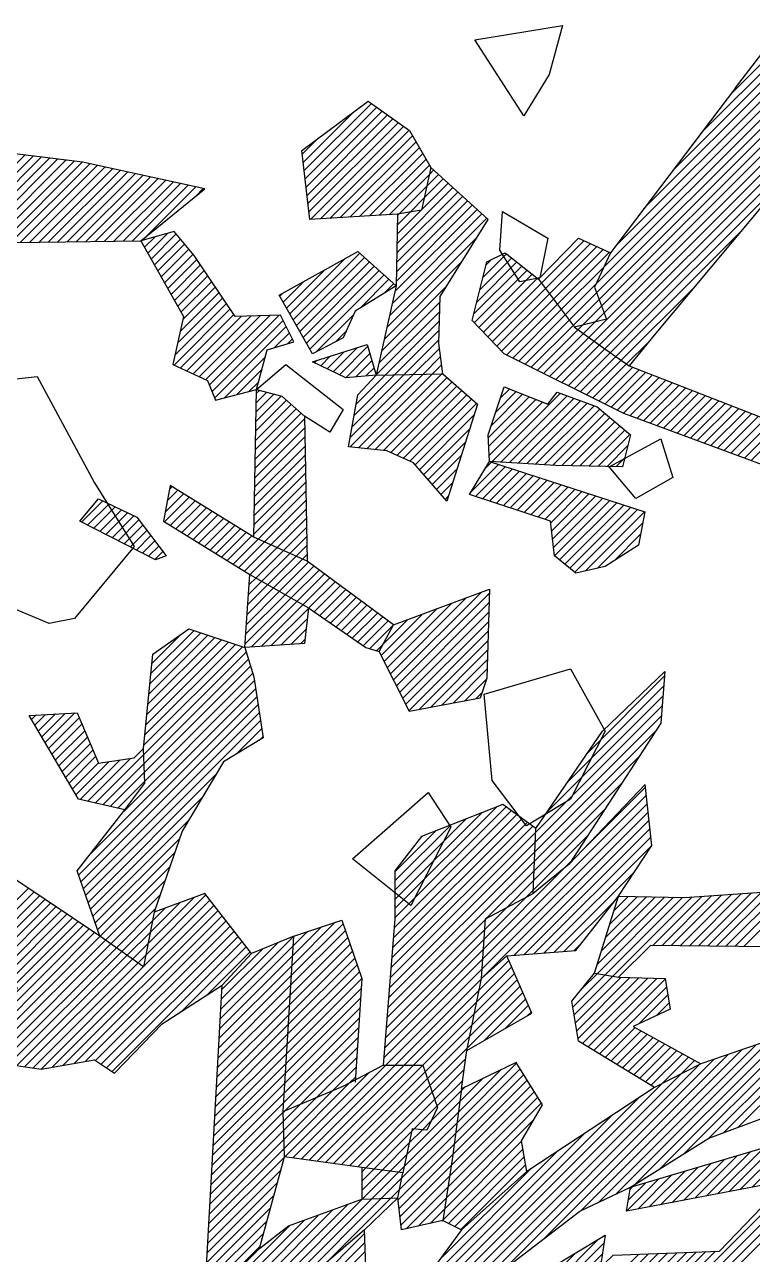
# Model space of a CAD drawing. Header units: metres. Extents: x 1.93 to 3.41, y -19.08 to -16.26.
# Drawn here: x 2.4625 to 2.7418, y -18.4126 to -17.9404 of the extents above; entities that cross this region are included whole.
import ezdxf

# ---------------------------------------------------------------- set-up
doc = ezdxf.new("R2010")
doc.units = ezdxf.units.M
doc.header["$LTSCALE"] = 25
doc.header["$MEASUREMENT"] = 0
doc.layers.get('0').update_dxf_attribs({"linetype": 'CONTINUOUS'})
for name, color, linetype in [('KNOCHEN', 2, 'CONTINUOUS'), ('KNOCHENSCHRAFF', 2, 'CONTINUOUS'), ('STEINE', 4, 'CONTINUOUS')]:
    doc.layers.add(name, color=color, linetype=linetype)

# ---------------------------------------------------------------- blocks, each defined once
blk = doc.blocks.new('*X5')
at = {"color": 0}
for p, q in [((256.976, -1799.644), (259.559, -1797.061)), ((256.939, -1799.327), (258.87, -1797.396)), ((257.013, -1799.961), (259.765, -1797.208)), ((257.049, -1800.278), (259.972, -1797.355)), ((257.086, -1800.595), (260.179, -1797.502)), ((257.122, -1800.912), (260.386, -1797.648)), ((257.159, -1801.229), (260.593, -1797.795)), ((257.224, -1801.517), (260.8, -1797.942)), ((256.903, -1799.01), (257.51, -1798.403)), ((257.6, -1801.494), (261.006, -1798.089)), ((257.977, -1801.472), (261.14, -1798.308)), ((258.353, -1801.449), (261.269, -1798.533)), ((258.73, -1801.426), (261.397, -1798.758)), ((259.106, -1801.403), (261.526, -1798.983)), ((242.884, -1802.422), (246.257, -1799.05)), ((243.241, -1802.419), (246.571, -1799.089)), ((243.597, -1802.416), (246.885, -1799.128)), ((243.954, -1802.413), (247.2, -1799.167)), ((244.311, -1802.41), (247.514, -1799.207)), ((244.667, -1802.407), (247.828, -1799.246)), ((245.024, -1802.404), (248.143, -1799.285)), ((245.381, -1802.401), (248.457, -1799.324)), ((245.737, -1802.397), (248.748, -1799.387)), ((246.094, -1802.394), (249.038, -1799.45)), ((259.482, -1801.38), (261.655, -1799.208)), ((259.859, -1801.357), (261.783, -1799.433)), ((246.451, -1802.391), (249.329, -1799.513)), ((246.807, -1802.388), (249.619, -1799.576)), ((247.165, -1802.384), (249.91, -1799.639)), ((247.524, -1802.379), (250.2, -1799.702)), ((247.882, -1802.374), (250.491, -1799.766)), ((248.24, -1802.369), (250.781, -1799.829)), ((248.599, -1802.365), (251.071, -1799.892)), ((260.235, -1801.335), (261.78, -1799.789)), ((261.681, -1800.242), (262.13, -1799.793)), ((261.78, -1799.789), (261.945, -1799.625)), ((248.957, -1802.36), (251.362, -1799.955)), ((249.315, -1802.355), (251.652, -1800.018)), ((249.674, -1802.35), (251.943, -1800.081)), ((250.032, -1802.346), (252.233, -1800.144)), ((250.39, -1802.341), (252.524, -1800.207)), ((250.913, -1802.171), (252.814, -1800.27)), ((252.801, -1800.637), (253.105, -1800.334)), ((260.541, -1802.443), (262.686, -1800.298)), ((260.618, -1801.305), (261.681, -1800.242)), ((261.484, -1801.147), (262.501, -1800.13)), ((261.582, -1800.694), (262.315, -1799.961)), ((260.521, -1803.524), (263.243, -1800.802)), ((260.527, -1803.164), (263.057, -1800.634)), ((260.534, -1802.803), (262.872, -1800.466)), ((261.042, -1801.235), (261.582, -1800.694)), ((260.36, -1804.745), (263.799, -1801.307)), ((260.462, -1804.29), (263.613, -1801.138)), ((260.514, -1803.884), (263.428, -1800.97)), ((260.547, -1802.083), (261.467, -1801.164)), ((260.554, -1801.723), (261.042, -1801.235)), ((260.561, -1801.363), (260.618, -1801.305)), ((261.467, -1801.164), (261.484, -1801.147)), ((260.258, -1805.201), (263.984, -1801.475)), ((250.851, -1802.587), (251.254, -1802.184)), ((250.978, -1802.814), (251.745, -1802.047)), ((251.105, -1803.04), (252.068, -1802.077)), ((251.232, -1803.267), (252.229, -1802.27)), ((260.156, -1805.656), (263.605, -1802.207)), ((250.724, -1802.361), (250.763, -1802.322)), ((251.359, -1803.493), (252.389, -1802.463)), ((251.486, -1803.72), (252.55, -1802.656)), ((251.613, -1803.946), (252.711, -1802.849)), ((251.741, -1804.172), (252.858, -1803.055)), ((256.425, -1805.144), (258.566, -1803.004)), ((256.554, -1805.37), (259.109, -1802.815)), ((256.682, -1805.595), (259.295, -1802.982)), ((256.81, -1805.821), (259.482, -1803.149)), ((260.054, -1806.112), (263.027, -1803.139)), ((251.868, -1804.399), (253, -1803.266)), ((251.995, -1804.625), (253.142, -1803.478)), ((252.122, -1804.852), (253.285, -1803.689)), ((256.297, -1804.919), (257.763, -1803.453)), ((256.938, -1806.046), (259.668, -1803.316)), ((257.066, -1806.272), (259.855, -1803.483)), ((257.194, -1806.497), (260.041, -1803.65)), ((252.249, -1805.078), (253.427, -1803.9)), ((252.318, -1805.363), (253.57, -1804.111)), ((256.169, -1804.694), (256.961, -1803.902)), ((259.122, -1804.922), (260.227, -1803.817)), ((259.952, -1806.567), (262.449, -1804.071)), ((260.036, -1804.362), (260.414, -1803.984)), ((252.116, -1806.272), (253.854, -1804.534)), ((252.217, -1805.818), (253.712, -1804.322)), ((256.041, -1804.468), (256.158, -1804.351)), ((251.987, -1807.108), (254.139, -1804.956)), ((252.015, -1806.727), (253.997, -1804.745)), ((259.748, -1807.478), (262.179, -1805.048)), ((259.85, -1807.023), (262.19, -1804.684)), ((252.229, -1807.219), (254.281, -1805.167)), ((252.471, -1807.331), (254.563, -1805.239)), ((252.713, -1807.443), (254.927, -1805.228)), ((252.955, -1807.554), (255.292, -1805.218)), ((253.197, -1807.666), (255.656, -1805.207)), ((253.336, -1807.88), (256.02, -1805.196)), ((253.437, -1808.133), (256.172, -1805.398)), ((257.451, -1806.593), (258.867, -1805.178)), ((260.096, -1807.484), (262.169, -1805.411)), ((253.538, -1808.385), (256.29, -1805.634)), ((255.839, -1806.438), (256.407, -1805.87)), ((258.191, -1806.207), (258.578, -1805.82)), ((260.457, -1807.477), (262.158, -1805.775)), ((256.344, -1806.286), (256.525, -1806.105)), ((258.094, -1807.365), (259.027, -1806.432)), ((258.333, -1807.479), (259.413, -1806.399)), ((260.818, -1807.47), (262.148, -1806.139)), ((261.178, -1807.463), (262.171, -1806.47)), ((253.901, -1808.376), (255.489, -1806.788)), ((257.378, -1807.021), (257.474, -1806.924)), ((257.616, -1807.135), (257.992, -1806.76)), ((257.855, -1807.25), (258.509, -1806.596)), ((258.572, -1807.594), (259.496, -1806.671)), ((258.96, -1807.56), (259.578, -1806.942)), ((261.539, -1807.455), (262.212, -1806.783)), ((254.377, -1808.253), (255.36, -1807.27)), ((258.735, -1809.906), (261.178, -1807.463)), ((258.74, -1810.255), (261.539, -1807.455)), ((258.812, -1809.475), (260.818, -1807.47)), ((258.89, -1809.044), (260.457, -1807.477)), ((258.967, -1808.613), (260.096, -1807.484)), ((259.06, -1810.288), (261.9, -1807.448)), ((259.347, -1807.526), (259.661, -1807.213)), ((259.381, -1810.321), (262.261, -1807.441)), ((259.734, -1807.492), (259.743, -1807.484)), ((261.9, -1807.448), (262.253, -1807.095)), ((262.261, -1807.441), (262.294, -1807.408)), ((254.854, -1808.13), (255.232, -1807.753)), ((259.701, -1810.354), (262.466, -1807.589)), ((260.021, -1810.387), (262.654, -1807.755)), ((260.297, -1810.465), (262.841, -1807.921)), ((255.13, -1809.269), (256.096, -1808.302)), ((255.136, -1808.909), (255.816, -1808.228)), ((255.142, -1808.549), (255.537, -1808.155)), ((255.149, -1808.189), (255.257, -1808.081)), ((260.541, -1810.575), (263.029, -1808.087)), ((260.785, -1810.685), (263.217, -1808.253)), ((261.029, -1810.794), (263.404, -1808.419)), ((255.11, -1810.349), (256.668, -1808.791)), ((255.117, -1809.989), (256.48, -1808.625)), ((255.123, -1809.629), (256.292, -1808.459)), ((261.24, -1810.936), (263.592, -1808.585)), ((255.097, -1811.069), (256.991, -1809.175)), ((255.104, -1810.709), (256.856, -1808.957)), ((261.404, -1811.126), (263.491, -1809.039)), ((255.091, -1811.429), (256.997, -1809.522)), ((261.568, -1811.316), (263.329, -1809.555)), ((255.078, -1812.149), (257.01, -1810.217)), ((255.084, -1811.789), (257.004, -1809.869)), ((261.731, -1811.506), (263.166, -1810.071)), ((255.072, -1812.509), (257.017, -1810.564)), ((261.895, -1811.695), (263.004, -1810.587)), ((255.059, -1813.229), (257.029, -1811.258)), ((255.065, -1812.869), (257.023, -1810.911)), ((262.059, -1811.885), (262.841, -1811.103)), ((255.052, -1813.589), (257.036, -1811.605)), ((262.223, -1812.075), (262.678, -1811.619)), ((251.619, -1813.132), (252.568, -1812.184)), ((251.644, -1812.754), (252.35, -1812.048)), ((251.724, -1812.32), (252.131, -1811.913)), ((251.805, -1811.887), (251.913, -1811.778)), ((255.205, -1813.789), (257.042, -1811.952)), ((262.386, -1812.265), (262.516, -1812.135)), ((248.429, -1813.141), (249.248, -1812.322)), ((248.663, -1813.26), (249.486, -1812.437)), ((248.897, -1813.379), (249.725, -1812.552)), ((249.132, -1813.499), (249.963, -1812.667)), ((251.838, -1813.267), (252.787, -1812.319)), ((252.057, -1813.402), (253.005, -1812.454)), ((252.276, -1813.536), (253.223, -1812.589)), ((255.449, -1813.899), (257.049, -1812.299)), ((255.693, -1814.009), (257.055, -1812.647)), ((249.366, -1813.618), (250.202, -1812.782)), ((249.601, -1813.737), (250.44, -1812.897)), ((249.835, -1813.856), (250.635, -1813.056)), ((252.495, -1813.671), (253.442, -1812.724)), ((252.714, -1813.806), (253.66, -1812.859)), ((252.933, -1813.94), (253.879, -1812.995)), ((253.152, -1814.075), (254.097, -1813.13)), ((255.937, -1814.118), (257.061, -1812.994)), ((250.069, -1813.975), (250.788, -1813.257)), ((250.304, -1814.095), (250.94, -1813.458)), ((253.371, -1814.21), (254.315, -1813.265)), ((253.589, -1814.344), (254.534, -1813.4)), ((253.808, -1814.479), (254.752, -1813.535)), ((256.181, -1814.228), (257.068, -1813.341)), ((250.538, -1814.214), (251.093, -1813.659)), ((250.772, -1814.333), (251.245, -1813.86)), ((251.007, -1814.452), (251.398, -1814.061)), ((254.027, -1814.614), (254.971, -1813.67)), ((254.246, -1814.748), (255.205, -1813.789)), ((254.465, -1814.883), (255.449, -1813.899)), ((254.684, -1815.018), (255.693, -1814.009)), ((256.424, -1814.338), (257.074, -1813.688)), ((256.668, -1814.448), (257.081, -1814.035)), ((251.241, -1814.571), (251.55, -1814.262)), ((254.903, -1815.152), (255.937, -1814.118)), ((255.128, -1815.28), (256.181, -1814.228)), ((255.354, -1815.408), (256.424, -1814.338)), ((255.579, -1815.536), (256.668, -1814.448)), ((255.805, -1815.664), (256.912, -1814.557)), ((256.912, -1814.557), (257.087, -1814.382)), ((256.03, -1815.793), (257.145, -1814.678)), ((256.256, -1815.921), (257.349, -1814.828)), ((256.481, -1816.049), (257.552, -1814.978)), ((254.841, -1815.922), (255.354, -1815.408)), ((254.868, -1815.54), (255.128, -1815.28)), ((254.896, -1815.159), (254.903, -1815.152)), ((256.707, -1816.177), (257.755, -1815.128)), ((256.932, -1816.305), (257.959, -1815.278)), ((257.157, -1816.434), (258.162, -1815.428)), ((254.73, -1817.446), (256.256, -1815.921)), ((254.758, -1817.065), (256.03, -1815.793)), ((254.785, -1816.684), (255.805, -1815.664)), ((254.813, -1816.303), (255.579, -1815.536)), ((257.365, -1816.579), (258.366, -1815.579)), ((257.573, -1816.725), (258.569, -1815.729)), ((257.781, -1816.87), (258.772, -1815.879)), ((260.405, -1819.196), (263.776, -1815.825)), ((260.524, -1819.43), (264.08, -1815.874)), ((254.702, -1817.828), (256.481, -1816.049)), ((254.944, -1817.939), (256.707, -1816.177)), ((255.323, -1817.914), (256.932, -1816.305)), ((255.702, -1817.889), (257.14, -1816.451)), ((257.99, -1817.015), (258.976, -1816.029)), ((258.198, -1817.16), (259.179, -1816.179)), ((258.406, -1817.306), (259.383, -1816.329)), ((260.046, -1818.495), (262.078, -1816.462)), ((260.165, -1818.729), (262.644, -1816.25)), ((260.285, -1818.963), (263.21, -1816.038)), ((260.644, -1819.664), (264.069, -1816.239)), ((256.081, -1817.864), (257.096, -1816.848)), ((258.614, -1817.451), (259.586, -1816.48)), ((258.823, -1817.596), (259.789, -1816.63)), ((259.031, -1817.742), (259.993, -1816.78)), ((259.239, -1817.887), (260.196, -1816.93)), ((259.926, -1818.261), (261.513, -1816.674)), ((260, -1817.833), (260.947, -1816.887)), ((260.763, -1819.898), (264.059, -1816.603)), ((251.059, -1819.35), (253.012, -1817.396)), ((251.097, -1818.958), (252.747, -1817.308)), ((256.459, -1817.838), (257.052, -1817.246)), ((259.481, -1817.999), (260.4, -1817.08)), ((260.883, -1820.132), (264.048, -1816.968)), ((261.003, -1820.366), (264.037, -1817.332)), ((250.866, -1821.311), (254.338, -1817.838)), ((250.904, -1820.919), (254.073, -1817.75)), ((250.943, -1820.527), (253.808, -1817.661)), ((250.981, -1820.134), (253.543, -1817.573)), ((251.02, -1819.742), (253.278, -1817.485)), ((251.136, -1818.566), (252.248, -1817.454)), ((256.838, -1817.813), (257.008, -1817.644)), ((259.753, -1818.08), (260, -1817.833)), ((261.385, -1820.337), (264.026, -1817.696)), ((250.822, -1822.061), (254.749, -1818.134)), ((250.827, -1821.703), (254.604, -1817.926)), ((261.821, -1820.255), (264.015, -1818.061)), ((250.836, -1822.401), (254.835, -1818.402)), ((250.849, -1822.742), (254.92, -1818.67)), ((262.257, -1820.173), (264.004, -1818.425)), ((262.692, -1820.091), (263.993, -1818.79)), ((250.049, -1824.249), (255.073, -1819.225)), ((250.862, -1823.082), (255.006, -1818.939)), ((263.128, -1820.008), (263.971, -1819.165)), ((248.777, -1825.874), (255.119, -1819.532)), ((263.564, -1819.926), (263.795, -1819.695)), ((248.316, -1826.689), (255.166, -1819.839)), ((248.407, -1826.951), (255.213, -1820.146)), ((246.513, -1820.713), (246.681, -1820.546)), ((246.644, -1820.936), (247.055, -1820.525)), ((246.775, -1821.159), (247.429, -1820.504)), ((246.906, -1821.381), (247.804, -1820.484)), ((247.037, -1821.604), (248.178, -1820.463)), ((247.168, -1821.827), (248.343, -1820.652)), ((248.498, -1827.214), (255.259, -1820.453)), ((247.298, -1822.049), (248.448, -1820.9)), ((247.429, -1822.272), (248.552, -1821.149)), ((248.589, -1827.476), (255.306, -1820.759)), ((254.367, -1822.052), (255.353, -1821.066)), ((247.56, -1822.495), (248.657, -1821.398)), ((247.691, -1822.718), (248.762, -1821.647)), ((255.251, -1821.521), (255.4, -1821.373)), ((247.822, -1822.94), (248.867, -1821.895)), ((248.96, -1823.924), (250.822, -1822.061)), ((247.953, -1823.163), (248.972, -1822.144)), ((248.083, -1823.386), (249.076, -1822.393)), ((248.214, -1823.609), (249.485, -1822.337)), ((248.384, -1823.792), (249.901, -1822.276)), ((248.672, -1823.858), (250.316, -1822.214)), ((249.247, -1823.99), (250.836, -1822.401)), ((248.681, -1827.739), (253.587, -1822.832)), ((249.535, -1824.055), (250.849, -1822.742)), ((249.823, -1824.121), (250.862, -1823.082)), ((248.772, -1828.001), (253.065, -1823.707)), ((260.403, -1829.098), (265.135, -1824.366)), ((260.434, -1828.713), (264.929, -1824.218)), ((260.462, -1827.978), (264.373, -1824.066)), ((260.462, -1828.331), (264.723, -1824.07)), ((260.462, -1827.624), (263.79, -1824.296)), ((248.863, -1828.263), (252.544, -1824.582)), ((260.308, -1830.253), (265.751, -1824.81)), ((260.34, -1829.868), (265.546, -1824.662)), ((260.371, -1829.483), (265.34, -1824.514)), ((260.462, -1827.271), (263.208, -1824.525)), ((260.462, -1826.917), (262.625, -1824.755)), ((248.954, -1828.526), (252.198, -1825.282)), ((260.245, -1831.023), (265.851, -1825.417)), ((260.277, -1830.638), (265.866, -1825.048)), ((260.462, -1826.564), (262.042, -1824.984)), ((249.045, -1828.788), (252.012, -1825.821)), ((260.214, -1831.408), (265.836, -1825.785)), ((249.144, -1829.043), (251.827, -1826.36)), ((260.182, -1831.793), (265.821, -1826.154)), ((263.991, -1828.338), (265.806, -1826.523)), ((244.099, -1829.492), (246.391, -1827.199)), ((249.352, -1829.188), (251.641, -1826.899)), ((264.739, -1827.943), (265.791, -1826.891)), ((265.488, -1827.548), (265.776, -1827.26)), ((244.304, -1829.64), (246.603, -1827.341)), ((244.497, -1829.801), (246.815, -1827.483)), ((244.689, -1829.962), (247.026, -1827.625)), ((244.882, -1830.122), (247.238, -1827.767)), ((249.56, -1829.334), (251.456, -1827.438)), ((250.816, -1830.199), (253.361, -1827.655)), ((250.902, -1829.76), (253.206, -1827.456)), ((250.988, -1829.321), (252.76, -1827.548)), ((251.073, -1828.881), (252.2, -1827.755)), ((245.075, -1830.283), (247.45, -1827.908)), ((245.268, -1830.444), (247.662, -1828.05)), ((245.461, -1830.605), (247.873, -1828.192)), ((247.304, -1834.065), (253.515, -1827.853)), ((247.732, -1833.99), (253.67, -1828.052)), ((248.161, -1833.915), (253.825, -1828.251)), ((249.769, -1829.479), (251.27, -1827.977)), ((251.159, -1828.442), (251.64, -1827.961)), ((245.654, -1830.765), (248.085, -1828.334)), ((245.846, -1831.28), (248.509, -1828.618)), ((245.847, -1830.926), (248.297, -1828.476)), ((248.59, -1833.84), (253.979, -1828.45)), ((248.972, -1833.811), (254.134, -1828.649)), ((249.977, -1829.624), (251.159, -1828.442)), ((256.492, -1830.534), (258.467, -1828.558)), ((256.515, -1830.157), (258.168, -1828.505)), ((256.537, -1829.781), (257.637, -1828.681)), ((260.151, -1832.178), (263.931, -1828.398)), ((245.255, -1832.578), (248.932, -1828.901)), ((245.31, -1832.877), (249.144, -1829.043)), ((245.365, -1833.175), (249.352, -1829.188)), ((245.537, -1831.943), (248.72, -1828.759)), ((249.184, -1833.953), (254.289, -1828.848)), ((249.396, -1834.094), (254.444, -1829.047)), ((250.185, -1829.769), (251.073, -1828.881)), ((253.776, -1831.836), (256.576, -1829.036)), ((256.446, -1831.286), (258.647, -1829.086)), ((256.469, -1830.91), (258.557, -1828.822)), ((256.56, -1829.405), (257.107, -1828.858)), ((260.088, -1832.948), (263.881, -1829.155)), ((260.119, -1832.563), (263.906, -1828.776)), ((245.421, -1833.473), (249.56, -1829.334)), ((245.476, -1833.771), (249.769, -1829.479)), ((245.646, -1833.955), (249.977, -1829.624)), ((249.608, -1834.236), (254.598, -1829.245)), ((250.394, -1829.914), (250.988, -1829.321)), ((252.276, -1831.921), (254.753, -1829.444)), ((253.271, -1831.28), (254.908, -1829.643)), ((253.755, -1832.21), (256.56, -1829.405)), ((253.796, -1831.461), (255.98, -1829.278)), ((253.817, -1831.087), (255.384, -1829.52)), ((256.401, -1832.039), (258.827, -1829.613)), ((256.424, -1831.663), (258.737, -1829.349)), ((260.056, -1833.333), (263.856, -1829.534)), ((245.954, -1834.001), (250.185, -1829.769)), ((246.262, -1834.046), (250.394, -1829.914)), ((246.57, -1834.092), (250.602, -1830.06)), ((250.602, -1830.06), (250.902, -1829.76)), ((253.713, -1832.959), (256.515, -1830.157)), ((253.734, -1832.584), (256.537, -1829.781)), ((256.355, -1832.792), (259.007, -1830.14)), ((256.378, -1832.415), (258.917, -1829.877)), ((260.025, -1833.718), (263.83, -1829.913)), ((246.878, -1834.138), (250.811, -1830.205)), ((250.811, -1830.205), (250.816, -1830.199)), ((253.693, -1833.333), (256.492, -1830.534)), ((256.332, -1833.168), (259.097, -1830.404)), ((260.113, -1833.984), (263.805, -1830.292)), ((253.672, -1833.707), (256.469, -1830.91)), ((256.287, -1833.921), (259.162, -1831.046)), ((256.31, -1833.544), (259.186, -1830.668)), ((260.466, -1833.984), (263.779, -1830.671)), ((253.651, -1834.082), (256.446, -1831.286)), ((256.264, -1834.297), (259.138, -1831.423)), ((260.82, -1833.984), (263.689, -1831.115)), ((261.173, -1833.984), (263.598, -1831.559)), ((253.61, -1834.83), (256.401, -1832.039)), ((253.63, -1834.456), (256.424, -1831.663)), ((256.241, -1834.673), (259.114, -1831.801)), ((261.527, -1833.984), (263.508, -1832.003)), ((253.589, -1835.205), (256.378, -1832.415)), ((256.219, -1835.05), (259.089, -1832.179)), ((261.623, -1834.241), (263.418, -1832.447)), ((253.568, -1835.579), (256.355, -1832.792)), ((256.196, -1835.426), (259.065, -1832.557)), ((256.226, -1835.75), (259.041, -1832.934)), ((261.714, -1834.504), (263.327, -1832.891)), ((253.547, -1835.953), (256.332, -1833.168)), ((256.838, -1835.491), (259.017, -1833.312)), ((261.804, -1834.768), (263.237, -1833.335)), ((253.506, -1836.702), (256.287, -1833.921)), ((253.527, -1836.327), (256.31, -1833.544)), ((257.45, -1835.233), (258.993, -1833.69)), ((261.895, -1835.031), (263.174, -1833.751)), ((253.485, -1837.076), (256.264, -1834.297)), ((256.235, -1837.508), (259.48, -1834.263)), ((256.546, -1837.551), (260.113, -1833.984)), ((256.857, -1837.594), (260.466, -1833.984)), ((257.167, -1837.636), (260.82, -1833.984)), ((257.478, -1837.679), (261.173, -1833.984)), ((257.789, -1837.722), (261.527, -1833.984)), ((258.062, -1834.974), (258.968, -1834.068)), ((258.1, -1837.765), (261.623, -1834.241)), ((261.985, -1835.294), (263.117, -1834.162)), ((253.464, -1837.45), (256.241, -1834.673)), ((256.216, -1837.173), (258.722, -1834.668)), ((258.41, -1837.808), (261.714, -1834.504)), ((258.721, -1837.851), (261.804, -1834.768)), ((258.722, -1834.668), (258.944, -1834.445)), ((262.075, -1835.557), (263.061, -1834.572)), ((253.444, -1837.825), (256.219, -1835.05)), ((256.196, -1836.486), (257.45, -1835.233)), ((256.206, -1836.83), (258.062, -1834.974)), ((259.032, -1837.893), (261.895, -1835.031)), ((259.344, -1837.935), (261.985, -1835.294)), ((261.854, -1836.131), (263.005, -1834.981)), ((253.402, -1838.573), (256.176, -1835.8)), ((253.423, -1838.199), (256.196, -1835.426)), ((256.176, -1835.8), (256.226, -1835.75)), ((256.186, -1836.143), (256.838, -1835.491)), ((260.822, -1837.871), (262.897, -1835.796)), ((260.917, -1837.422), (262.951, -1835.388)), ((261.192, -1836.44), (262.075, -1835.557)), ((253.381, -1838.948), (256.186, -1836.143)), ((260.727, -1838.319), (262.843, -1836.203)), ((261.516, -1836.47), (261.854, -1836.131)), ((253.361, -1839.322), (256.196, -1836.486)), ((259.657, -1837.975), (261.107, -1836.525)), ((260.633, -1838.767), (262.79, -1836.61)), ((261.012, -1836.974), (261.516, -1836.47)), ((261.107, -1836.525), (261.192, -1836.44)), ((253.319, -1840.071), (256.216, -1837.173)), ((253.34, -1839.696), (256.206, -1836.83)), ((259.97, -1838.016), (261.012, -1836.974)), ((260.576, -1839.177), (262.736, -1837.018)), ((253.298, -1840.445), (256.222, -1837.521)), ((260.283, -1838.056), (260.917, -1837.422)), ((260.616, -1839.492), (262.682, -1837.425)), ((253.278, -1840.819), (256.088, -1838.009)), ((259.187, -1838.092), (259.344, -1837.935)), ((259.187, -1838.445), (259.657, -1837.975)), ((259.187, -1838.799), (259.97, -1838.016)), ((259.2, -1839.139), (260.283, -1838.056)), ((259.567, -1839.126), (260.596, -1838.096)), ((260.596, -1838.096), (260.822, -1837.871)), ((260.655, -1839.806), (262.623, -1837.838)), ((253.257, -1841.194), (255.954, -1838.497)), ((259.934, -1839.112), (260.727, -1838.319)), ((260.694, -1840.12), (262.56, -1838.255)), ((253.236, -1841.568), (255.819, -1838.984)), ((260.302, -1839.098), (260.633, -1838.767)), ((260.894, -1840.274), (262.496, -1838.672)), ((261.35, -1840.171), (262.433, -1839.089)), ((253.215, -1841.942), (255.685, -1839.472)), ((261.807, -1840.068), (262.369, -1839.505)), ((253.194, -1842.316), (255.551, -1839.96)), ((262.264, -1839.965), (262.306, -1839.922)), ((253.174, -1842.691), (255.417, -1840.448)), ((253.153, -1843.065), (255.282, -1840.936))]:
    blk.add_line(p, q, dxfattribs=at)
blk = doc.blocks.new('*X8')
at = {"color": 0}
for p, q in [((271.112, -1799.651), (282.201, -1788.561)), ((272.219, -1798.19), (282.004, -1788.404)), ((273.325, -1796.73), (281.807, -1788.248)), ((268.898, -1802.571), (282.426, -1789.043)), ((270.005, -1801.111), (282.398, -1788.717)), ((268.472, -1803.351), (282.232, -1789.591)), ((268.169, -1804.007), (282.037, -1790.139)), ((268.196, -1804.334), (281.966, -1790.564)), ((268.293, -1804.591), (281.998, -1790.885)), ((268.389, -1804.848), (282.031, -1791.207)), ((268.486, -1805.105), (275.221, -1798.37)), ((267.9, -1806.045), (274.716, -1799.229)), ((268.106, -1806.192), (274.943, -1799.355)), ((268.312, -1806.339), (275.17, -1799.481)), ((268.519, -1806.486), (275.398, -1799.607)), ((268.727, -1806.631), (275.581, -1799.778)), ((268.935, -1806.777), (273.78, -1801.932)), ((266.087, -1803.968), (267.722, -1802.333)), ((266.239, -1804.17), (267.965, -1802.444)), ((266.39, -1804.372), (268.207, -1802.555)), ((266.542, -1804.574), (268.45, -1802.666)), ((266.693, -1804.776), (268.692, -1802.777)), ((263.598, -1804.69), (265.139, -1803.149)), ((263.715, -1804.218), (264.942, -1802.991)), ((263.833, -1803.747), (264.746, -1802.834)), ((263.951, -1803.276), (264.168, -1803.059)), ((263.48, -1805.161), (265.335, -1803.306)), ((263.507, -1805.488), (265.532, -1803.463)), ((263.68, -1805.668), (265.728, -1803.62)), ((266.845, -1804.978), (268.472, -1803.351)), ((263.853, -1805.849), (265.925, -1803.777)), ((264.026, -1806.029), (266.087, -1803.968)), ((264.199, -1806.209), (266.239, -1804.17)), ((266.996, -1805.18), (268.169, -1804.007)), ((269.143, -1806.922), (271.979, -1804.087)), ((264.373, -1806.39), (266.39, -1804.372)), ((264.546, -1806.57), (266.542, -1804.574)), ((267.148, -1805.382), (268.196, -1804.334)), ((267.299, -1805.584), (268.293, -1804.591)), ((264.745, -1806.724), (266.693, -1804.776)), ((264.981, -1806.842), (266.845, -1804.978)), ((267.662, -1805.575), (268.389, -1804.848)), ((268.133, -1805.457), (268.486, -1805.105)), ((265.217, -1806.96), (266.996, -1805.18)), ((265.453, -1807.077), (267.148, -1805.382)), ((265.688, -1807.195), (267.299, -1805.584)), ((267.487, -1805.75), (267.662, -1805.575)), ((267.693, -1805.897), (268.133, -1805.457)), ((265.924, -1807.313), (267.487, -1805.75)), ((266.16, -1807.431), (267.693, -1805.897)), ((266.395, -1807.549), (267.9, -1806.045)), ((266.631, -1807.667), (268.106, -1806.192)), ((266.867, -1807.784), (268.312, -1806.339)), ((267.103, -1807.902), (268.519, -1806.486)), ((269.351, -1807.068), (270.194, -1806.225)), ((267.338, -1808.02), (268.727, -1806.631)), ((267.574, -1808.138), (268.935, -1806.777)), ((267.81, -1808.256), (269.143, -1806.922)), ((268.045, -1808.374), (269.351, -1807.068)), ((268.281, -1808.491), (269.585, -1807.188)), ((268.517, -1808.609), (269.839, -1807.287)), ((268.753, -1808.727), (270.093, -1807.386)), ((268.988, -1808.845), (270.348, -1807.486)), ((269.224, -1808.963), (270.602, -1807.585)), ((269.481, -1809.06), (270.856, -1807.684)), ((269.739, -1809.155), (271.111, -1807.783)), ((269.997, -1809.25), (271.365, -1807.882)), ((264.039, -1809.905), (265.613, -1808.331)), ((264.056, -1810.242), (265.867, -1808.431)), ((264.149, -1809.442), (265.359, -1808.231)), ((264.19, -1810.815), (266.807, -1808.198)), ((264.326, -1808.912), (265.106, -1808.131)), ((264.502, -1808.381), (264.852, -1808.031)), ((264.523, -1810.835), (267.066, -1808.293)), ((264.857, -1810.855), (267.324, -1808.388)), ((270.256, -1809.345), (271.619, -1807.982)), ((270.514, -1809.441), (271.874, -1808.081)), ((270.772, -1809.536), (272.128, -1808.18)), ((271.031, -1809.631), (272.382, -1808.279)), ((271.289, -1809.726), (272.637, -1808.379)), ((264.073, -1810.578), (266.12, -1808.531)), ((265.19, -1810.875), (267.583, -1808.482)), ((265.524, -1810.895), (267.842, -1808.577)), ((265.858, -1810.915), (268.1, -1808.672)), ((266.191, -1810.935), (268.323, -1808.803)), ((271.547, -1809.822), (272.891, -1808.478)), ((271.806, -1809.917), (273.145, -1808.577)), ((272.064, -1810.012), (273.4, -1808.676)), ((272.322, -1810.107), (273.654, -1808.775)), ((272.581, -1810.203), (273.908, -1808.875)), ((266.525, -1810.955), (268.515, -1808.964)), ((266.867, -1810.966), (268.708, -1809.126)), ((267.214, -1810.973), (268.9, -1809.287)), ((272.839, -1810.298), (274.163, -1808.974)), ((273.097, -1810.393), (274.417, -1809.073)), ((273.355, -1810.488), (274.671, -1809.172)), ((273.614, -1810.583), (274.926, -1809.272)), ((273.872, -1810.679), (275.18, -1809.371)), ((267.56, -1810.98), (269.092, -1809.449)), ((267.907, -1810.987), (269.284, -1809.61)), ((268.254, -1810.994), (269.476, -1809.771)), ((274.13, -1810.774), (275.434, -1809.47)), ((268.6, -1811.001), (269.389, -1810.212)), ((268.947, -1811.008), (269.272, -1810.683)), ((263.388, -1811.971), (264.436, -1810.923)), ((263.551, -1812.161), (264.702, -1811.009)), ((263.817, -1812.248), (264.969, -1811.096)), ((263.918, -1811.087), (264.169, -1810.836)), ((264.083, -1812.336), (265.236, -1811.183)), ((264.35, -1812.423), (265.503, -1811.269)), ((264.616, -1812.51), (265.77, -1811.356)), ((264.882, -1812.597), (266.037, -1811.443)), ((265.149, -1812.685), (266.304, -1811.529)), ((265.415, -1812.772), (266.571, -1811.616)), ((265.681, -1812.859), (266.838, -1811.703)), ((265.947, -1812.947), (267.105, -1811.789)), ((266.214, -1813.034), (267.371, -1811.876)), ((266.439, -1813.162), (267.638, -1811.963)), ((266.476, -1813.479), (267.905, -1812.049)), ((266.513, -1813.796), (268.172, -1812.136)), ((266.549, -1814.112), (268.439, -1812.223)), ((266.586, -1814.429), (268.706, -1812.309)), ((266.779, -1814.59), (268.973, -1812.396)), ((266.974, -1814.748), (269.24, -1812.483)), ((267.169, -1814.907), (269.507, -1812.569)), ((267.364, -1815.065), (269.774, -1812.656)), ((267.77, -1815.013), (270.04, -1812.743)), ((268.228, -1814.909), (269.974, -1813.162)), ((268.868, -1814.622), (269.886, -1813.604))]:
    blk.add_line(p, q, dxfattribs=at)
blk = doc.blocks.new('*X9')
at = {"color": 0}
for p, q in [((267.862, -1821.992), (270.81, -1819.044)), ((267.094, -1823.113), (270.781, -1819.427)), ((265.866, -1825.048), (270.722, -1820.193)), ((266.326, -1824.235), (270.752, -1819.81)), ((265.851, -1825.417), (270.693, -1820.576)), ((265.836, -1825.785), (270.508, -1821.114)), ((265.821, -1826.154), (269.849, -1822.126)), ((265.806, -1826.523), (269.19, -1823.139)), ((267.807, -1825.583), (270.07, -1823.32)), ((263.805, -1830.292), (270.139, -1823.957)), ((263.83, -1829.913), (270.105, -1823.639)), ((263.821, -1830.63), (270.174, -1824.276)), ((265.791, -1826.891), (268.532, -1824.151)), ((265.027, -1829.777), (270.209, -1824.595)), ((265.41, -1829.747), (270.243, -1824.914)), ((265.776, -1827.26), (267.873, -1825.163)), ((265.793, -1829.718), (270.278, -1825.233)), ((266.176, -1829.688), (270.313, -1825.552)), ((266.961, -1826.429), (267.214, -1826.176)), ((263.856, -1829.534), (266.961, -1826.429)), ((266.56, -1829.659), (269.653, -1826.565)), ((272.807, -1829.422), (274.906, -1827.322)), ((273.156, -1829.426), (275.286, -1827.296)), ((273.505, -1829.43), (275.666, -1827.27)), ((273.854, -1829.435), (276.046, -1827.243)), ((263.881, -1829.155), (265.488, -1827.548)), ((266.943, -1829.629), (268.919, -1827.653)), ((268.216, -1830.477), (271.15, -1827.542)), ((268.228, -1830.112), (270.804, -1827.536)), ((268.387, -1829.599), (270.457, -1827.529)), ((268.519, -1830.528), (271.497, -1827.549)), ((268.546, -1829.087), (270.111, -1827.522)), ((268.705, -1828.574), (269.764, -1827.515)), ((268.822, -1830.578), (271.868, -1827.532)), ((268.864, -1828.062), (269.417, -1827.508)), ((269.023, -1827.549), (269.071, -1827.501)), ((270.363, -1829.39), (272.248, -1827.506)), ((270.712, -1829.395), (272.628, -1827.48)), ((271.061, -1829.399), (273.007, -1827.453)), ((271.411, -1829.404), (273.387, -1827.427)), ((271.76, -1829.408), (273.767, -1827.401)), ((272.109, -1829.413), (274.147, -1827.375)), ((272.458, -1829.417), (274.527, -1827.348)), ((263.906, -1828.776), (264.739, -1827.943)), ((263.931, -1828.398), (263.991, -1828.338)), ((267.326, -1829.6), (267.663, -1829.262)), ((263.689, -1831.115), (264.829, -1829.975)), ((263.508, -1832.003), (265.045, -1830.466)), ((263.598, -1831.559), (264.937, -1830.221)), ((263.779, -1830.671), (263.821, -1830.63)), ((267.289, -1831.758), (268.519, -1830.528)), ((267.339, -1832.061), (268.822, -1830.578)), ((267.39, -1832.364), (269.137, -1830.617)), ((267.441, -1832.667), (269.48, -1830.627)), ((267.491, -1832.97), (269.824, -1830.637)), ((267.641, -1831.052), (268.216, -1830.477)), ((263.327, -1832.891), (265.262, -1830.956)), ((263.418, -1832.447), (265.154, -1830.711)), ((267.657, -1833.157), (270.168, -1830.646)), ((267.876, -1833.291), (270.512, -1830.656)), ((268.095, -1833.426), (270.829, -1830.692)), ((268.315, -1833.56), (270.882, -1830.993)), ((263.237, -1833.335), (265.37, -1831.201)), ((263.882, -1833.044), (265.479, -1831.446)), ((269.835, -1832.394), (270.934, -1831.294)), ((264.707, -1832.572), (265.587, -1831.692)), ((265.532, -1832.1), (265.695, -1831.937)), ((270.495, -1832.087), (270.987, -1831.595)), ((268.534, -1833.695), (269.681, -1832.547)), ((268.753, -1833.829), (269.909, -1832.673)), ((268.972, -1833.964), (270.138, -1832.798)), ((269.191, -1834.098), (270.366, -1832.923)), ((269.663, -1838.576), (275.4, -1832.839)), ((270.611, -1837.981), (275.937, -1832.655)), ((271.56, -1837.386), (276.274, -1832.672)), ((272.508, -1836.791), (276.359, -1832.94)), ((267.599, -1839.579), (273.788, -1833.39)), ((268.271, -1839.261), (274.325, -1833.206)), ((268.943, -1838.943), (274.863, -1833.023)), ((269.41, -1834.233), (270.594, -1833.049)), ((269.629, -1834.367), (270.822, -1833.174)), ((269.848, -1834.502), (271.051, -1833.299)), ((270.067, -1834.636), (271.279, -1833.424)), ((273.071, -1836.582), (276.445, -1833.208)), ((262.843, -1836.203), (265.13, -1833.917)), ((264.613, -1841.858), (272.714, -1833.757)), ((266.131, -1840.693), (273.251, -1833.574)), ((270.286, -1834.771), (271.507, -1833.55)), ((270.711, -1834.699), (271.735, -1833.675)), ((271.439, -1834.325), (271.964, -1833.8)), ((272.167, -1833.95), (272.192, -1833.926)), ((273.633, -1836.374), (276.531, -1833.476)), ((262.234, -1843.53), (271.439, -1834.325)), ((262.736, -1837.018), (265.402, -1834.352)), ((262.79, -1836.61), (265.266, -1834.134)), ((262.897, -1835.796), (264.529, -1834.164)), ((263.095, -1843.023), (272.167, -1833.95)), ((262.092, -1843.318), (270.711, -1834.699)), ((262.623, -1837.838), (265.674, -1834.787)), ((262.682, -1837.425), (265.538, -1834.569)), ((262.951, -1835.388), (263.839, -1834.501)), ((263.005, -1834.981), (263.148, -1834.838)), ((261.951, -1843.106), (269.804, -1835.253)), ((262.496, -1838.672), (265.946, -1835.222)), ((262.56, -1838.255), (265.81, -1835.004)), ((262.433, -1839.089), (266.082, -1835.44)), ((261.809, -1842.894), (268.775, -1835.929)), ((262.369, -1839.505), (265.793, -1836.082)), ((261.668, -1842.682), (267.746, -1836.604)), ((274.151, -1838.684), (276.12, -1836.715)), ((262.306, -1839.922), (265.316, -1836.913)), ((262.517, -1840.065), (265.368, -1837.214)), ((272.841, -1838.933), (274.612, -1837.162)), ((273.278, -1838.85), (275.115, -1837.013)), ((273.714, -1838.767), (275.617, -1836.864)), ((261.527, -1842.47), (266.717, -1837.279)), ((262.753, -1840.182), (265.42, -1837.515)), ((271.531, -1839.182), (273.104, -1837.61)), ((271.968, -1839.099), (273.607, -1837.461)), ((272.404, -1839.016), (274.109, -1837.311)), ((262.161, -1841.482), (265.688, -1837.955)), ((262.989, -1840.3), (265.473, -1837.816)), ((270.222, -1839.432), (271.596, -1838.057)), ((270.658, -1839.349), (272.099, -1837.908)), ((271.095, -1839.265), (272.601, -1837.759)), ((269.348, -1839.598), (270.591, -1838.355)), ((269.415, -1839.177), (270.088, -1838.504)), ((269.486, -1838.753), (269.585, -1838.654)), ((269.785, -1839.515), (271.093, -1838.206))]:
    blk.add_line(p, q, dxfattribs=at)
blk = doc.blocks.new('*X10')
at = {"color": 0}
for p, q in [((269.625, -1845.332), (276.495, -1838.461)), ((269.762, -1845.548), (276.836, -1838.474)), ((269.857, -1844.746), (276.155, -1838.448)), ((270.534, -1843.715), (275.814, -1838.435)), ((247.924, -1850.415), (259.2, -1839.139)), ((248.252, -1850.441), (259.567, -1839.126)), ((248.579, -1850.468), (259.934, -1839.112)), ((257.844, -1841.556), (260.302, -1839.098)), ((247.269, -1850.363), (258.095, -1839.537)), ((247.597, -1850.389), (258.651, -1839.335)), ((246.942, -1850.337), (257.54, -1839.739)), ((247.371, -1849.554), (256.984, -1839.941)), ((253.821, -1842.751), (256.428, -1840.143)), ((255.967, -1843.786), (259.294, -1840.459)), ((255.935, -1844.172), (259.307, -1840.8)), ((263.534, -1845.412), (268.278, -1840.668)), ((265.303, -1843.997), (268.484, -1840.816)), ((255.903, -1844.558), (259.319, -1841.142)), ((262.693, -1845.899), (267.387, -1841.205)), ((265.451, -1845.616), (269.822, -1841.246)), ((265.659, -1845.762), (270.189, -1841.232)), ((267.072, -1842.581), (268.421, -1841.232)), ((267.868, -1843.907), (270.556, -1841.218)), ((268.749, -1843.379), (270.924, -1841.204)), ((269.095, -1843.387), (271.291, -1841.19)), ((269.44, -1843.395), (271.658, -1841.177)), ((269.785, -1843.404), (272.026, -1841.163)), ((270.13, -1843.412), (272.393, -1841.149)), ((270.475, -1843.42), (272.761, -1841.135))]:
    blk.add_line(p, q, dxfattribs=at)

msp = doc.modelspace()

# ---------------------------------------------------------------- linework, layer by layer
at = {"layer": 'KNOCHEN'}
for points in [[(2.73527, -17.96464), (2.77916, -17.90747), (2.78426, -17.8799), (2.80264, -17.8702), (2.8251, -17.88806), (2.81949, -17.90389), (2.82102, -17.9192), (2.76641, -17.98506), (2.75262, -17.98302), (2.74701, -17.9922), (2.7562, -17.99731), (2.70414, -18.05959), (2.69444, -18.07133)], [(2.73527, -17.96464), (2.68729, -18.02794)], [(2.57193, -18.01519), (2.56886, -17.98865), (2.59438, -17.96976), (2.61021, -17.98099), (2.61838, -17.99528), (2.6148, -18.01161), (2.60562, -18.01315), (2.57193, -18.01519)], [(2.356, -18.0489), (2.37591, -18.05094), (2.3851, -18.03971), (2.39735, -18.04175), (2.40552, -18.03307), (2.40858, -18.0244), (2.4683, -18.02388), (2.5071, -18.02337), (2.5316, -18.00346), (2.48463, -17.99325), (2.40704, -17.98356), (2.39071, -18.00143), (2.35804, -18.01113), (2.34988, -18.02849)], [(2.60562, -18.01315), (2.60511, -18.04071), (2.59745, -18.07491), (2.62298, -18.0744), (2.62144, -18.06266), (2.62195, -18.04479), (2.64033, -18.01519), (2.61838, -17.99528)], [(2.5071, -18.02337), (2.52344, -18.05246), (2.51935, -18.07084), (2.53263, -18.07696), (2.53569, -18.08462), (2.55151, -18.08053), (2.5556, -18.06522), (2.5658, -18.06216), (2.5607, -18.05195), (2.54334, -18.05246), (2.52752, -18.02898), (2.51986, -18.01979), (2.5071, -18.02337)], [(2.65973, -18.03815), (2.67504, -18.02233), (2.68729, -18.02794), (2.68117, -18.04122), (2.68576, -18.05347), (2.67351, -18.05653)], [(2.56019, -18.04429), (2.5903, -18.02744), (2.60511, -18.04071), (2.58928, -18.05041), (2.58469, -18.06062), (2.57295, -18.06675), (2.56019, -18.04429)], [(2.63421, -18.05398), (2.63982, -18.03152), (2.64696, -18.02795), (2.65973, -18.03815), (2.67351, -18.05653), (2.68423, -18.06419), (2.69444, -18.07133), (2.75723, -18.09583), (2.78122, -18.10552), (2.7996, -18.11216), (2.81185, -18.11522), (2.83278, -18.12185), (2.83227, -18.13257), (2.81594, -18.13666), (2.77204, -18.11931), (2.75468, -18.11267), (2.6924, -18.08971), (2.64646, -18.06674), (2.63421, -18.05398)], [(2.57295, -18.06981), (2.59388, -18.06317), (2.59745, -18.07491), (2.58571, -18.07594), (2.57295, -18.06981)], [(2.55151, -18.08053), (2.56274, -18.07083), (2.58469, -18.08819), (2.57959, -18.09686), (2.56989, -18.09074)], [(2.62298, -18.0744), (2.63625, -18.08614), (2.62451, -18.1234), (2.61175, -18.1086), (2.60154, -18.10401), (2.58674, -18.10248), (2.59031, -18.08257), (2.59745, -18.07491)], [(2.64033, -18.09788), (2.64646, -18.0795), (2.6633, -18.08614), (2.66688, -18.08154), (2.68219, -18.08716), (2.69495, -18.09787), (2.69189, -18.11013), (2.66637, -18.10962), (2.64085, -18.10809), (2.64033, -18.09788)], [(2.5505, -18.13719), (2.55151, -18.08053), (2.56121, -18.08308), (2.56989, -18.09074), (2.57092, -18.14638)], [(2.63319, -18.12085), (2.64085, -18.10809), (2.70057, -18.12748), (2.69802, -18.14024), (2.68526, -18.14841), (2.67403, -18.15096), (2.66586, -18.14433), (2.66433, -18.13106), (2.63319, -18.12085)], [(2.6041, -18.17088), (2.57092, -18.14638), (2.5505, -18.13719), (2.51834, -18.11729), (2.51579, -18.13107), (2.54897, -18.15149), (2.57143, -18.16425), (2.59338, -18.17956), (2.59849, -18.18109)], [(2.51273, -18.14588), (2.48363, -18.13107), (2.49077, -18.1224), (2.50558, -18.12954), (2.51681, -18.14434), (2.51273, -18.14588)], [(2.57143, -18.16425), (2.5699, -18.17803), (2.54693, -18.17956), (2.54897, -18.15149)], [(2.63728, -18.19895), (2.61023, -18.20406), (2.59849, -18.18109), (2.6041, -18.17088), (2.64085, -18.15709), (2.63983, -18.19129), (2.63728, -18.19895)], [(2.4913, -18.29034), (2.48262, -18.26533), (2.50099, -18.24184), (2.50865, -18.23163), (2.50814, -18.21836), (2.51171, -18.18212), (2.52549, -18.17242), (2.54693, -18.17956), (2.5505, -18.19079), (2.55408, -18.21427), (2.53877, -18.22346), (2.52294, -18.25001), (2.51223, -18.28115)], [(2.65873, -18.24897), (2.68425, -18.21171), (2.70823, -18.18873), (2.70671, -18.20864), (2.67149, -18.26275)], [(2.50099, -18.24184), (2.48313, -18.23776), (2.46424, -18.2056), (2.48261, -18.20458), (2.49078, -18.22398), (2.50457, -18.22193), (2.50814, -18.21836)], [(2.6475, -18.29798), (2.67404, -18.29593), (2.69038, -18.275), (2.70314, -18.25561), (2.70058, -18.23212), (2.67149, -18.26275), (2.65771, -18.27399)], [(2.63015, -18.34903), (2.63219, -18.33422), (2.6378, -18.30666), (2.63933, -18.28369), (2.65771, -18.27399), (2.65873, -18.24897), (2.64596, -18.23979), (2.61483, -18.25204), (2.60462, -18.26531), (2.60462, -18.28369), (2.60003, -18.33984)], [(2.45965, -18.31025), (2.45251, -18.32556), (2.45506, -18.33934), (2.46884, -18.34139), (2.48926, -18.33781), (2.49692, -18.34291), (2.51529, -18.32403), (2.53826, -18.30922), (2.54949, -18.29697), (2.53162, -18.274), (2.51223, -18.28115), (2.50815, -18.30208), (2.50815, -18.30208), (2.4913, -18.29034), (2.43872, -18.25512), (2.43106, -18.2638), (2.41575, -18.26942), (2.41626, -18.28473), (2.43158, -18.29443), (2.44128, -18.29494), (2.45965, -18.31025)], [(2.68119, -18.30461), (2.69038, -18.275), (2.7159, -18.27551), (2.78992, -18.2704), (2.81391, -18.26631), (2.82565, -18.28724), (2.81391, -18.29337), (2.78175, -18.2949), (2.70263, -18.29389), (2.69038, -18.30614)], [(2.56583, -18.29033), (2.5842, -18.2842), (2.59186, -18.30666), (2.58931, -18.34648)], [(2.4913, -18.29034), (2.4913, -18.29034)], [(2.55257, -18.41029), (2.56226, -18.37507), (2.56175, -18.35771), (2.56583, -18.29033), (2.54949, -18.29697)], [(2.63219, -18.33422), (2.6572, -18.31993), (2.6475, -18.29798), (2.6378, -18.30666)], [(2.70417, -18.34851), (2.67507, -18.33065), (2.67252, -18.31533), (2.68119, -18.30461), (2.69038, -18.30614), (2.70825, -18.30665), (2.71029, -18.31839), (2.696, -18.32503), (2.72203, -18.33932)], [(2.53113, -18.43786), (2.53826, -18.30922)], [(2.61484, -18.42407), (2.62301, -18.43632), (2.67559, -18.39598), (2.69498, -18.38679), (2.7251, -18.3679), (2.77053, -18.35105), (2.76236, -18.32553), (2.72203, -18.33932), (2.70417, -18.34851), (2.65517, -18.38067), (2.63016, -18.40313), (2.61484, -18.42407)], [(2.65517, -18.38067), (2.65312, -18.36893), (2.66129, -18.35515), (2.65108, -18.33882), (2.63015, -18.34903), (2.62658, -18.37608), (2.62301, -18.39956), (2.63016, -18.40313)], [(2.56175, -18.35771), (2.58472, -18.34801), (2.60003, -18.33984), (2.61535, -18.33984), (2.62096, -18.35617), (2.61688, -18.36485), (2.61126, -18.36434), (2.60769, -18.38119), (2.59187, -18.37915), (2.56226, -18.37507)], [(2.75522, -18.38424), (2.69345, -18.39598), (2.69498, -18.38679), (2.769, -18.36484), (2.77716, -18.373), (2.76849, -18.38474)], [(2.59187, -18.37915), (2.59187, -18.3914)], [(2.62301, -18.39956), (2.60718, -18.40314), (2.60565, -18.39089), (2.60769, -18.38119)], [(2.76441, -18.44651), (2.72868, -18.44039), (2.72766, -18.45723), (2.71745, -18.4797), (2.71745, -18.4797), (2.70163, -18.46183), (2.6955, -18.45213), (2.70724, -18.43427), (2.68631, -18.43376), (2.67457, -18.44193), (2.65824, -18.45877), (2.64803, -18.45163), (2.68835, -18.41283), (2.72919, -18.41129), (2.75522, -18.38424), (2.76849, -18.38474), (2.75471, -18.41793), (2.72766, -18.43324), (2.72868, -18.44039)], [(2.46733, -18.5032), (2.50306, -18.46032), (2.51837, -18.45011), (2.53113, -18.43786), (2.5444, -18.41846), (2.55257, -18.41029), (2.5638, -18.40161), (2.59187, -18.3914), (2.60565, -18.39089), (2.59289, -18.40314), (2.56023, -18.43122)], [(2.60107, -18.5185), (2.59647, -18.47358), (2.59136, -18.43938), (2.5934, -18.41743), (2.59289, -18.40314)], [(2.59647, -18.47358), (2.61076, -18.4501), (2.68529, -18.40517), (2.68375, -18.41538), (2.63271, -18.45622), (2.59647, -18.47358)]]:
    msp.add_lwpolyline(points, dxfattribs=at)
at = {"layer": 'STEINE'}
for points in [[(2.65411, -17.97537), (2.63522, -17.94627), (2.66891, -17.94066), (2.6638, -17.95954), (2.65411, -17.97537)], [(2.65258, -18.03918), (2.64492, -18.02693), (2.64594, -18.01212), (2.6633, -18.02233), (2.66024, -18.03764), (2.65258, -18.03918)], [(2.4576, -18.16426), (2.44177, -18.14639), (2.41471, -18.11475), (2.43462, -18.07901), (2.46729, -18.07544), (2.48924, -18.11627), (2.50456, -18.14077), (2.48159, -18.16834), (2.47189, -18.17038), (2.4576, -18.16426)], [(2.697, -18.12238), (2.68679, -18.11013), (2.70669, -18.0994), (2.71129, -18.11421), (2.697, -18.12238)], [(2.65515, -18.24795), (2.64188, -18.2306), (2.63881, -18.19742), (2.67199, -18.18772), (2.68527, -18.21171), (2.672, -18.23774), (2.65515, -18.24795)], [(2.61075, -18.27858), (2.58828, -18.26072), (2.61738, -18.2352), (2.62606, -18.24847), (2.61075, -18.27858)]]:
    msp.add_lwpolyline(points, dxfattribs=at)

# ---------------------------------------------------------------- block references
at = {"layer": 'KNOCHENSCHRAFF', "xscale": 0.01, "yscale": 0.01, "zscale": 0.01}
for name in ['*X8', '*X5', '*X9', '*X10']:
    msp.add_blockref(name, (0, 0), dxfattribs=at)

doc.saveas('drawing.dxf')
